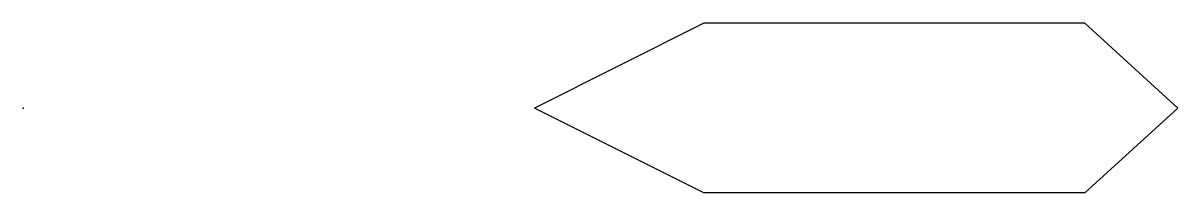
# Model space of a CAD drawing. Header units: millimetres. Extents: x 0 to 1364, y -100 to 100.
import ezdxf

# ---------------------------------------------------------------- set-up
doc = ezdxf.new("R2010")
doc.units = ezdxf.units.MM
doc.header["$MEASUREMENT"] = 0

msp = doc.modelspace()

# ---------------------------------------------------------------- linework, layer by layer
for p, q in [((803.9, 100), (603.9, 0)), ((1253.9, 100), (803.9, 100)), ((1363.9, 0), (1253.9, 100)), ((803.9, -100), (603.9, 0)), ((1363.9, 0), (1253.9, -100)), ((1253.9, -100), (803.9, -100))]:
    msp.add_line(p, q)
msp.add_point((0, 0))

doc.saveas('drawing.dxf')
